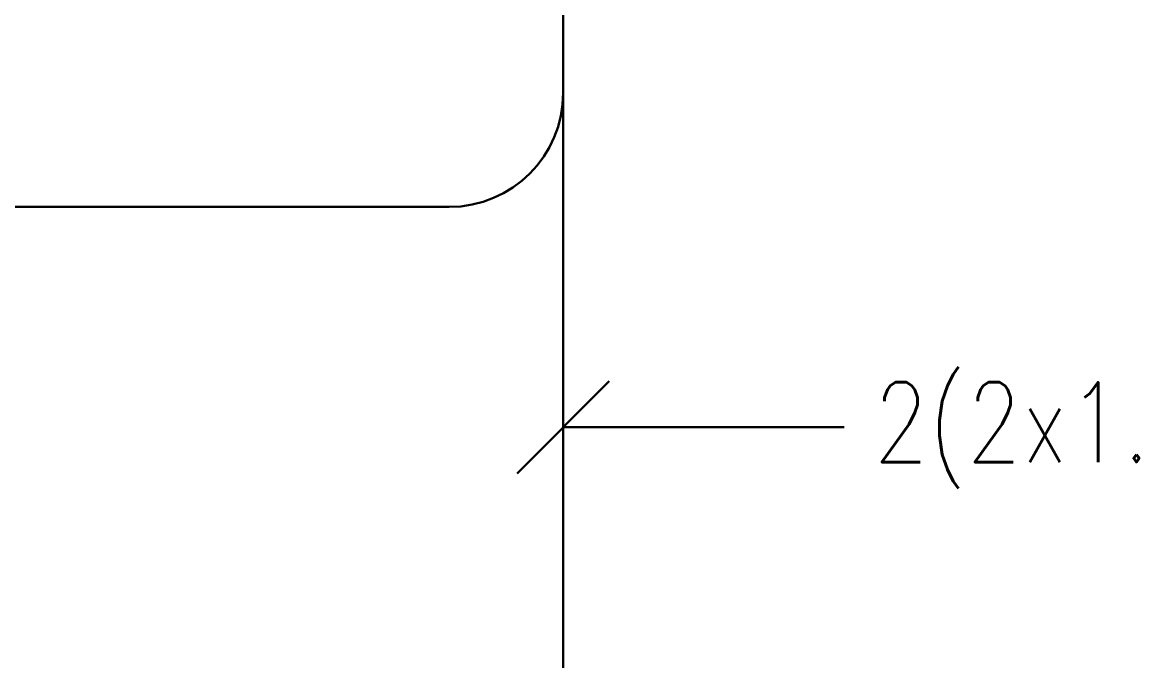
# Model space of a CAD drawing. Extents: x -3709 to 34962, y 0 to 8245.
# Drawn here: x 10204.3 to 10595.8, y 766.5 to 990.3 of the extents above; entities that cross this region are included whole.
import ezdxf

# ---------------------------------------------------------------- set-up
doc = ezdxf.new("R2010")
doc.units = 0
doc.layers.add('E-MODÜL HATTI', color=6, linetype='Continuous', lineweight=30)
doc.layers.add('E-YAZI', color=7, linetype='Continuous', lineweight=30)
doc.styles.add('E-YAZI', font='txttw.shx')

msp = doc.modelspace()

# ---------------------------------------------------------------- linework, layer by layer
at = {"layer": 'E-MODÜL HATTI', "ltscale": 50}
for p, q in [((10393.99, 3107.31), (10393.99, 720.05)), ((9933.34, 925.55), (10353.99, 925.55))]:
    msp.add_line(p, q, dxfattribs=at)
msp.add_arc((10353.99, 965.55), 40, 270, 0, dxfattribs=at)
at = {"layer": 'E-YAZI', "color": 3}
for p, q in [((10410.16, 864.47), (10377.83, 832.14)), ((10492.55, 848.31), (10393.99, 848.31))]:
    msp.add_line(p, q, dxfattribs=at)

# ---------------------------------------------------------------- texts
at = {"layer": 'E-YAZI', "color": 3, "style": 'E-YAZI', "width": 0.8}
msp.add_text('2(2x1.5 LIHCH-Fe180/PH90)', height=28, dxfattribs=at).set_placement((10502.89, 836.11))

doc.saveas('drawing.dxf')
